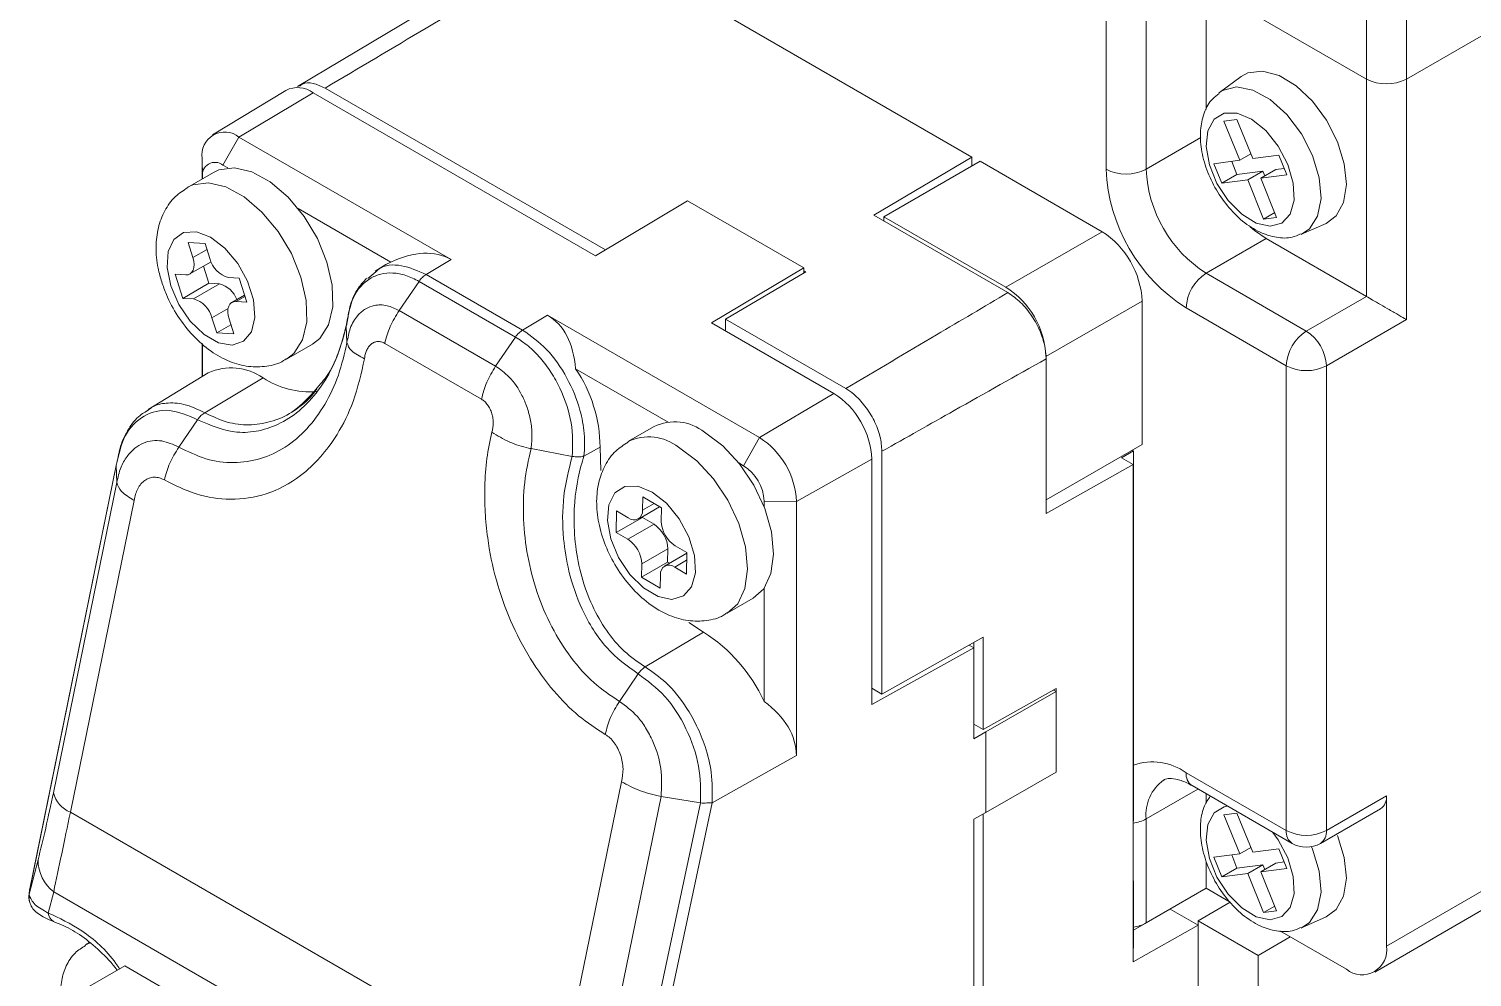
# Model space of a CAD drawing. Header units: inches. Extents: x 0.2 to 16.3, y 0.2 to 11.5.
# Drawn here: x 13.971 to 14.473, y 9.607 to 9.937 of the extents above; entities that cross this region are included whole.
import ezdxf

# ---------------------------------------------------------------- set-up
doc = ezdxf.new("R2010")
doc.units = ezdxf.units.IN
doc.header["$MEASUREMENT"] = 0

msp = doc.modelspace()

# ---------------------------------------------------------------- linework, layer by layer
at = {"color": 7, "linetype": 'Continuous', "lineweight": 18}
for p, q in [((14.4359789175, 9.9194217814), (14.4359789175, 10.0158636096)), ((14.4498983423, 10.0158636096), (14.4498983423, 9.9194217814)), ((14.1448721336, 9.9648067106), (14.0645216797, 9.9167956473)), ((14.4498983423, 9.9194217814), (14.5097518691, 9.9539744869)), ((14.4359789175, 9.9194217814), (14.3803012182, 9.9515638331)), ((14.3803012182, 9.9088678962), (14.3803012182, 9.9515638331)), ((14.2988725829, 9.8922689633), (14.2083963216, 9.9444997972)), ((14.3455026561, 9.888074922), (14.3455026561, 9.9395105637)), ((14.3594220809, 9.9395105637), (14.3594220809, 9.888074922)), ((14.3924922766, 9.920304684), (14.3849417965, 9.9147937095)), ((14.4359789175, 9.8438756827), (14.4359789175, 9.9194217814)), ((14.4498983423, 9.9194217814), (14.4498983423, 9.8358388637)), ((14.0604224802, 9.9154988793), (14.0349924136, 9.9000844612)), ((14.0698980445, 9.9146398914), (14.0441462605, 9.899254638)), ((14.1680299896, 9.8579895254), (14.0698980445, 9.9146398914)), ((14.1714989347, 9.8600620265), (14.0740729322, 9.9163048605)), ((14.3909604759, 9.9053787556), (14.3864500661, 9.9047920351)), ((14.3864500661, 9.9047920351), (14.3919759177, 9.8911851192)), ((14.3964863275, 9.8917718398), (14.3909604759, 9.9053787556)), ((14.0441462606, 9.899254638), (14.0385793386, 9.8894992576)), ((14.0441462605, 9.899254638), (14.1178544356, 9.8567038143)), ((14.0313566353, 9.8918689443), (14.0314546544, 9.8853849279)), ((14.0313566352, 9.8918689443), (14.0313566352, 9.8847346857)), ((14.2647699921, 9.8721008102), (14.2988725829, 9.8922689633)), ((14.2988725829, 9.8891962367), (14.2988725829, 9.8922689633)), ((14.3958227473, 9.8934058467), (14.3919759177, 9.8911851192)), ((14.4055071472, 9.8929452808), (14.3964863275, 9.8917718398)), ((14.408270073, 9.8861418229), (14.4055071472, 9.8929452808)), ((14.0352757538, 9.8869971447), (14.0262281277, 9.8817740613)), ((14.0385793386, 9.8894992576), (14.0402306733, 9.8885459624)), ((14.301726065, 9.8908435169), (14.2683194454, 9.8715582859)), ((14.301726065, 9.8908435169), (14.3441107136, 9.86637538)), ((14.3919759177, 9.8911851192), (14.3829550979, 9.8900116782)), ((14.3829550979, 9.8900116782), (14.3857180237, 9.8832082202)), ((14.3891569005, 9.8908184175), (14.3910074052, 9.8862617152)), ((14.3910074052, 9.8862617152), (14.4000282249, 9.8874351562)), ((14.3947388434, 9.8843816613), (14.4000282249, 9.8874351562)), ((14.3992492533, 9.8849683818), (14.4045386347, 9.8880218767)), ((14.4000282249, 9.8874351562), (14.4006918051, 9.8858011493)), ((14.4045386347, 9.8880218767), (14.4073576518, 9.8883885785)), ((14.0314546544, 9.8853849279), (14.0314546544, 9.8847912709)), ((14.3857180237, 9.8832082202), (14.3910074052, 9.8862617152)), ((14.3857180237, 9.8832082202), (14.3947388434, 9.8843816613)), ((14.3947388434, 9.8843816613), (14.400264695, 9.8707747455)), ((14.3992492533, 9.8849683818), (14.408270073, 9.8861418229)), ((14.4047751049, 9.871361466), (14.3992492533, 9.8849683818)), ((14.2000446667, 9.8771165078), (14.1680299896, 9.8579895254)), ((14.2404109987, 9.8538135203), (14.2000446667, 9.8771165078)), ((14.0647668537, 9.8743815269), (14.0969794269, 9.8557856043)), ((14.3114010736, 9.8451812599), (14.2647699921, 9.8721008102)), ((14.4041115247, 9.8729954729), (14.400264695, 9.8707747455)), ((14.2683194454, 9.8700517544), (14.2683194454, 9.8715582859)), ((14.310704094, 9.8470901491), (14.2683194454, 9.8715582859)), ((14.400264695, 9.8707747455), (14.4047751049, 9.871361466)), ((14.4134126354, 9.8654754263), (14.4219608743, 9.8692580445)), ((14.0323939839, 9.8622464459), (14.0264646778, 9.8626058948)), ((14.0264646778, 9.8626058948), (14.0281227379, 9.8573693772)), ((14.034052044, 9.8570099283), (14.0323939839, 9.8622464459)), ((14.310704094, 9.8470901491), (14.3441107136, 9.86637538)), ((14.3803012182, 9.8519111956), (14.4011803554, 9.863964465)), ((14.4011803554, 9.863964465), (14.4359789175, 9.8438756827)), ((14.1091890186, 9.8515267114), (14.1178544356, 9.8567038143)), ((14.0219596142, 9.8515797984), (14.0246125104, 9.8432013702)), ((14.0256654305, 9.8513551428), (14.0219596142, 9.8515797984)), ((14.0271203603, 9.8516720918), (14.0344659932, 9.8559126354)), ((14.0317800784, 9.8543620898), (14.0336601366, 9.8484244536)), ((14.091661112, 9.8524096953), (14.0889678063, 9.8500823674)), ((14.0952332369, 9.8549239098), (14.0914904364, 9.8526552138)), ((14.0952332369, 9.8549239098), (14.0969794269, 9.8557856043)), ((14.2083963216, 9.8346865379), (14.2404109987, 9.8538135203)), ((14.2411069699, 9.8524129873), (14.2132681202, 9.8359491889)), ((14.2404109987, 9.8538135203), (14.2404109987, 9.8520013924)), ((14.2404109987, 9.852814763), (14.2411069699, 9.8524129873)), ((14.3803012182, 9.8519111956), (14.4150997802, 9.8318224133)), ((14.0336601366, 9.8484244536), (14.0246125104, 9.8432013702)), ((14.0283183267, 9.8429767146), (14.0373659529, 9.848199798)), ((14.0336601366, 9.8484244536), (14.0373659529, 9.848199798)), ((14.044194512, 9.8502318649), (14.0404886957, 9.8504565204)), ((14.0468474082, 9.8418534367), (14.044194512, 9.8502318649)), ((14.1067175307, 9.849106783), (14.0998193842, 9.8390018991)), ((14.1067175307, 9.849106783), (14.1402538592, 9.8297466727)), ((14.1091890186, 9.8515267114), (14.1427251913, 9.832166691)), ((14.0246125104, 9.8432013702), (14.0283183267, 9.8429767146)), ((14.0460745702, 9.8442942286), (14.0416866621, 9.8417611432)), ((14.0431415919, 9.8420780922), (14.0468474082, 9.8418534367)), ((14.3246235189, 9.8229809981), (14.3580301384, 9.8422662291)), ((14.3580301384, 9.7924379512), (14.3580301384, 9.8422662291)), ((14.4150997802, 9.8318224133), (14.4359789175, 9.8438756827)), ((14.0998193842, 9.8390018991), (14.133352723, 9.8196435146)), ((14.1427251913, 9.832166691), (14.1513906083, 9.8373437939)), ((14.1513906083, 9.8373437939), (14.2250987834, 9.7947929702)), ((14.4081400678, 9.8197678378), (14.3733415058, 9.8398566201)), ((14.0347549784, 9.8364233067), (14.0364130386, 9.8311867891)), ((14.0413298009, 9.8340251756), (14.0364130386, 9.8311867891)), ((14.0423423446, 9.8308273402), (14.0406842845, 9.8360638578)), ((14.0814465289, 9.8335732008), (14.0816868088, 9.8278801481)), ((14.2083963216, 9.8346865379), (14.2508505673, 9.8101782236)), ((14.2132681202, 9.8359491889), (14.2132681202, 9.8318741084)), ((14.2550273345, 9.8118421076), (14.2132681202, 9.8359491889)), ((14.4498983423, 9.8358388637), (14.4220594926, 9.8197678378)), ((14.0313566352, 9.8275472205), (14.0313566353, 9.8160183757)), ((14.0314546544, 9.8274614421), (14.0314546544, 9.8160777899)), ((14.0364130386, 9.8311867891), (14.0423423446, 9.8308273402)), ((14.060674147, 9.8221053405), (14.0697217732, 9.8273284239)), ((14.094811188, 9.8275611643), (14.1284179554, 9.8081604051)), ((14.1333527326, 9.8196435287), (14.1402538611, 9.8297466755)), ((14.3246817414, 9.7683706008), (14.3246817414, 9.8221784685)), ((14.0334519923, 9.817288475), (14.0125524333, 9.8046202212)), ((14.1933443467, 9.8001553204), (14.161131773, 9.8187512433)), ((14.4081400678, 9.6582277756), (14.4081400678, 9.8197678378)), ((14.4220594926, 9.8197678378), (14.4220594926, 9.6582277756)), ((14.0322260567, 9.8034500187), (14.0524987635, 9.8155618289)), ((14.2508505673, 9.8101782236), (14.2250987834, 9.7947929702)), ((14.0115116566, 9.8036506784), (14.0126617202, 9.804448976)), ((14.0297577644, 9.8010280618), (14.0232423146, 9.7914998377)), ((14.1883894269, 9.7986065027), (14.1793418008, 9.7933834193)), ((14.1640269582, 9.7883654084), (14.1696258927, 9.79148166)), ((14.1696258927, 9.79148166), (14.1699604291, 9.7833785198)), ((14.2250987834, 9.7947929702), (14.2195318614, 9.7850375899)), ((14.3580301384, 9.7924379512), (14.3246817414, 9.7731863314)), ((14.1456490918, 9.790955317), (14.1599596407, 9.7882486674)), ((14.2640896916, 9.7872473876), (14.2378884086, 9.7726406895)), ((14.2640896916, 9.7020236376), (14.2640896916, 9.7872473876)), ((14.2676193023, 9.7056110264), (14.2676193023, 9.7900321798)), ((14.3550251673, 9.7902277272), (14.3508493398, 9.7878170733)), ((14.3508493398, 9.7878170733), (14.3549741474, 9.7854358726)), ((14.3550251673, 9.7902277272), (14.3546133353, 9.7904654727)), ((14.3550251673, 9.6615899504), (14.3550251673, 9.7902277272)), ((13.9714145632, 9.6376604259), (14.001471279, 9.7850747065)), ((14.0015539205, 9.7856347002), (13.9714329942, 9.6378996095)), ((14.0017073141, 9.779234035), (14.0014712617, 9.7850746783)), ((14.2195318614, 9.7850375899), (14.2178805265, 9.7859908852)), ((14.3549741474, 9.7854358726), (14.3246817414, 9.7683706008)), ((14.3549741474, 9.6126042797), (14.3549741474, 9.7854358726)), ((14.0017073183, 9.779234044), (13.9796293142, 9.6713357714)), ((13.9855338459, 9.6645989374), (14.0077089111, 9.7729661617)), ((14.1844561303, 9.7742132789), (14.1843939866, 9.7695615586)), ((14.1909511009, 9.7703489941), (14.1844561303, 9.7742132789)), ((14.2378884086, 9.7726406895), (14.2266565458, 9.7726972747)), ((14.2266565458, 9.7726972747), (14.2266565458, 9.7707903741)), ((14.2378884086, 9.7726406895), (14.2378884086, 9.6842356803)), ((14.1753888295, 9.7692928858), (14.1752893995, 9.7618501333)), ((14.1843370257, 9.7670732166), (14.1752893995, 9.7618501333)), ((14.1794481861, 9.7668777078), (14.1753888295, 9.7692928858)), ((14.1829673606, 9.7664929001), (14.1903089009, 9.7707310811)), ((14.1843398579, 9.7672852259), (14.1843370257, 9.7670732166)), ((14.1843370257, 9.7670732166), (14.1883963822, 9.7646580386)), ((14.1908889571, 9.7656972737), (14.1909511009, 9.7703489941)), ((14.1752893995, 9.7618501333), (14.1793487561, 9.7594349552)), ((14.1793487561, 9.7594349552), (14.1883963822, 9.7646580386)), ((14.1997449691, 9.7548018177), (14.1956856125, 9.7572169957)), ((14.1931308939, 9.7515260403), (14.1840832677, 9.7463029569)), ((14.1931930376, 9.7561777606), (14.1841454115, 9.7509546772)), ((14.1997421368, 9.7545898084), (14.192067008, 9.7501590509)), ((14.1931930376, 9.7561777606), (14.1931308939, 9.7515260403)), ((14.1931308939, 9.7515260403), (14.1937730939, 9.7511439533)), ((14.1996455391, 9.7473590652), (14.1997449691, 9.7548018177)), ((14.1841454115, 9.7509546772), (14.1840832677, 9.7463029569)), ((14.1840832677, 9.7463029569), (14.1905782383, 9.7424386721)), ((14.1905782383, 9.7424386721), (14.1906403821, 9.7470903924)), ((14.1955861825, 9.7497742432), (14.1996455391, 9.7473590652)), ((14.2266565458, 9.7424568992), (14.2266565458, 9.7031024162)), ((14.2137878201, 9.7337146985), (14.2228354463, 9.7389377819)), ((14.2056124366, 9.7271711869), (14.1853396449, 9.7150593255)), ((14.2004848906, 9.73055479), (14.2056124366, 9.7271711869)), ((14.2994956648, 9.7217617689), (14.2640896916, 9.7020236376)), ((14.2676193023, 9.7056110264), (14.3028430301, 9.7254543656)), ((14.2979115937, 9.7226762336), (14.2994956648, 9.7217617689)), ((14.2994956648, 9.6900967019), (14.2994956648, 9.7217617689)), ((14.2995685542, 9.7236096848), (14.2995685542, 9.6948759316)), ((14.3028430301, 9.7254543656), (14.3028430301, 9.6933070896)), ((14.1828704126, 9.7126380274), (14.1763566588, 9.7031086427)), ((14.2640896916, 9.7076486272), (14.2676193023, 9.7056110264)), ((14.3028430301, 9.6933070896), (14.3282041142, 9.7075942939)), ((14.3281033751, 9.7065274253), (14.3037443816, 9.6924652777)), ((14.3281033751, 9.7065274253), (14.327217804, 9.7070386546)), ((14.3281033751, 9.6785535444), (14.3281033751, 9.7065274253)), ((14.3282041142, 9.7075942939), (14.3282041142, 9.6789774675)), ((14.2995685542, 9.6948759316), (14.2994956648, 9.6948338534)), ((14.2994956648, 9.6900967019), (14.3037443816, 9.6924652777)), ((14.2995685542, 9.6951974043), (14.3028430301, 9.6933070896)), ((14.3037443816, 9.6644913968), (14.3037443816, 9.6924652777)), ((14.2378884086, 9.6842356803), (14.2085689255, 9.6678906472)), ((14.3037443816, 9.6644913968), (14.3281033751, 9.6785535444)), ((14.3281033751, 9.679035623), (14.3282041142, 9.6789774675)), ((14.3282041142, 9.6789774675), (14.3281033751, 9.678920716)), ((14.3733415058, 9.6783165579), (14.4081400678, 9.6582277756)), ((14.1771287862, 9.6751560273), (14.1549551395, 9.5667941064)), ((14.3753803583, 9.6738102114), (14.4101789203, 9.6537214291)), ((14.1908227187, 9.6700598589), (14.1687356472, 9.5621670091)), ((14.2045399877, 9.667845602), (14.1734270197, 9.521041119)), ((14.2085689255, 9.6678906472), (14.1774286615, 9.521057333)), ((14.2045399821, 9.6678455732), (14.1908227147, 9.6700598395)), ((14.3803012182, 9.6677633257), (14.3803012182, 9.6709694594)), ((14.4220594926, 9.6582277756), (14.4429386299, 9.670281045)), ((14.4429386299, 9.670281045), (14.4429386299, 9.6180417214)), ((14.1549551395, 9.5667941064), (13.9855338459, 9.6645989374)), ((14.3037443816, 9.6644913968), (14.2994956648, 9.6621228211)), ((14.2994956648, 9.4212182062), (14.2994956648, 9.6621228211)), ((14.2995685542, 9.6621634555), (14.2995685542, 9.4259974358)), ((14.3028430301, 9.6639889112), (14.3028430301, 9.4233034392)), ((14.3549741474, 9.6615604972), (14.3550251673, 9.6615899504)), ((14.3594220809, 9.6622403077), (14.3594220809, 9.6260746221)), ((14.3909604759, 9.6642741852), (14.3864500661, 9.6636874647)), ((14.3864500661, 9.6636874647), (14.3919759177, 9.6500805488)), ((14.3964863275, 9.6506672693), (14.3909604759, 9.6642741852)), ((14.4200206401, 9.6537214291), (14.4408997774, 9.6657746985)), ((14.4429386299, 9.6180417214), (14.5097518691, 9.6566121834)), ((14.3958227473, 9.6523012763), (14.3919759177, 9.6500805488)), ((14.4055071472, 9.6518407104), (14.3964863275, 9.6506672693)), ((14.408270073, 9.6450372525), (14.4055071472, 9.6518407104)), ((13.9743172337, 9.648038855), (13.9712301578, 9.6360474969)), ((14.3803012182, 9.6381278915), (14.3803012182, 9.647494375)), ((14.3919759177, 9.6500805488), (14.3829550979, 9.6489071077)), ((14.3829550979, 9.6489071077), (14.3857180237, 9.6421036498)), ((14.3891569005, 9.649713847), (14.3910074052, 9.6451571447)), ((14.3910074052, 9.6451571447), (14.4000282249, 9.6463305858)), ((14.3947388434, 9.6432770909), (14.4000282249, 9.6463305858)), ((14.3992492533, 9.6438638114), (14.4045386347, 9.6469173063)), ((14.4000282249, 9.6463305858), (14.4006918051, 9.6446965788)), ((14.4045386347, 9.6469173063), (14.4073576518, 9.6472840081)), ((14.4388609249, 9.6090290284), (14.505674164, 9.6475994903)), ((14.3857180237, 9.6421036498), (14.3910074052, 9.6451571447)), ((14.3857180237, 9.6421036498), (14.3947388434, 9.6432770909)), ((14.3947388434, 9.6432770909), (14.400264695, 9.629670175)), ((14.3992492533, 9.6438638114), (14.408270073, 9.6450372525)), ((14.4047751049, 9.6302568955), (14.3992492533, 9.6438638114)), ((13.9712301578, 9.6360474969), (13.9712379015, 9.6358285023)), ((13.9797474725, 9.6368680539), (13.9778584483, 9.6295303769)), ((14.1544808466, 9.5359966241), (13.9797474725, 9.6368680539)), ((14.3550251673, 9.640711598), (14.3549741474, 9.6406821449)), ((14.3550251673, 9.6173961343), (14.3550251673, 9.640711598)), ((14.3594220809, 9.6260746221), (14.3803012182, 9.6381278915)), ((14.3803012182, 9.6381278915), (14.3886613136, 9.6333017111)), ((14.3550251673, 9.6235348734), (14.3678035394, 9.6309116707)), ((14.3775173332, 9.6253040169), (14.3678035394, 9.6309116707)), ((14.3775173332, 9.626874858), (14.3886557446, 9.633304926)), ((14.4041115247, 9.6318909025), (14.400264695, 9.629670175)), ((14.3622348645, 9.6276969431), (14.3622335961, 9.6276976753)), ((14.3775173332, 9.626874858), (14.3983964704, 9.6148215887)), ((14.3775173332, 9.6172306752), (14.3775173332, 9.626874858)), ((14.400264695, 9.629670175), (14.4047751049, 9.6302568955)), ((14.4134126354, 9.6243708559), (14.4219608743, 9.6281534741)), ((14.2994956648, 9.6209360453), (14.2994956648, 9.6169102953)), ((14.3775173332, 9.6253040169), (14.3549741474, 9.6126042797)), ((14.3775173332, 9.5618131467), (14.3775173332, 9.6253040169)), ((14.3983964704, 9.6148215887), (14.4095348818, 9.6212516567)), ((14.4059419946, 9.6233257863), (14.4290192051, 9.6100035963)), ((13.9921755691, 9.6192531276), (13.9907826556, 9.6184490157)), ((14.3550251673, 9.6173961343), (14.3549741474, 9.6173666812)), ((14.0044767479, 9.6111263498), (13.9902317051, 9.6029028617)), ((14.0524391426, 9.5834382487), (14.0044767479, 9.6111263498)), ((14.3983964704, 9.5617785832), (14.3983964704, 9.6148215887))]:
    msp.add_line(p, q, dxfattribs=at)
at = {"color": 8, "linetype": 'Continuous', "lineweight": 18}
for p, q in [((14.3594220809, 9.888074922), (14.3784733692, 9.8990729966)), ((14.0281227379, 9.8573693772), (14.0330395002, 9.8602077637)), ((14.0462145684, 9.8438520838), (14.0431415919, 9.8420780922)), ((14.0403541168, 9.8396556205), (14.0347549784, 9.8364233067)), ((14.1843939866, 9.7695615586), (14.1883937136, 9.7718705518)), ((14.1997096047, 9.7521546442), (14.1955861825, 9.7497742432)), ((14.3594220809, 9.6622403077), (14.3774221359, 9.6726315182)), ((13.9907550828, 9.6184330268), (13.9923762328, 9.619156587))]:
    msp.add_line(p, q, dxfattribs=at)
at = {"color": 7, "linetype": 'Continuous', "lineweight": 18, "flags": 128}
for points in [[(14.4259443172, 9.8976247143), (14.4221504642, 9.9050970404), (14.4172215722, 9.9117763744), (14.4115569507, 9.9171215964), (14.4056155136, 9.9206996682), (14.399878601, 9.9222207157), (14.3948109832, 9.9215615128), (14.3924922766, 9.920304684)], [(14.4086754955, 9.8897759925), (14.4053694982, 9.8960817899), (14.4010061879, 9.9015201171), (14.3960583972, 9.905501647), (14.3910622958, 9.9075949189), (14.3865592889, 9.9075730945), (14.3830373472, 9.9054385386), (14.3808781277, 9.9014225637), (14.3803156153, 9.8959603628), (14.3814107669, 9.8896438501), (14.384044906, 9.883157518), (14.3879325827, 9.877204261), (14.3926525068, 9.8724292069), (14.3976932013, 9.869349807), (14.4025084289, 9.8682997621), (14.4065763848, 9.8693928606), (14.409456243, 9.8725106486), (14.410835926, 9.8773152652), (14.4105659239, 9.8832860558), (14.4086754955, 9.8897759925)], [(14.4219608743, 9.8692580445), (14.425456927, 9.8718419602), (14.4280417927, 9.8765291456), (14.4290143389, 9.8827377398), (14.4282957759, 9.8899647594), (14.4259443172, 9.8976247143)], [(14.0697217732, 9.8273284239), (14.0722317455, 9.8292790738), (14.0752557639, 9.8339929887), (14.0767289302, 9.8402858868), (14.0765508508, 9.8477289176), (14.0747336613, 9.8558148508), (14.0714012003, 9.8639926435), (14.0667805695, 9.8717049925), (14.0611866572, 9.8784263141), (14.0550006793, 9.8836985613), (14.0486442, 9.8871624391), (14.0425504028, 9.88858189), (14.0371345699, 9.8878601808), (14.0352757538, 9.8869971447)], [(14.3955665424, 9.8680930949), (14.3971070378, 9.8667792168), (14.4011803554, 9.863964465)], [(14.0204272897, 9.84756389), (14.0232149887, 9.8411054432), (14.0272151376, 9.8352550542), (14.0319942584, 9.8306467035), (14.0370344591, 9.8277797773), (14.0417895557, 9.8269649515), (14.0457442599, 9.8282905253), (14.0484700179, 9.831612852), (14.0496714517, 9.8365719061), (14.0492183673, 9.8426302971), (14.0471598633, 9.8491315043), (14.0437190106, 9.8553710211), (14.039268679, 9.8606726989), (14.034291131, 9.8644620188), (14.0293257612, 9.8663283491), (14.0249106443, 9.866069444), (14.0215242269, 9.8637133598), (14.0195334798, 9.8595154149), (14.0191541313, 9.8539305217), (14.0204272897, 9.84756389)], [(14.0256654305, 9.8513551428), (14.0264947622, 9.8514232909), (14.0272157612, 9.8517303038), (14.0278007198, 9.8522643832), (14.0282271585, 9.8530050048), (14.0284786894, 9.8539237068), (14.0285456463, 9.854985184), (14.0284254563, 9.8561486446), (14.0281227379, 9.8573693772)], [(14.0431415919, 9.8420780922), (14.0423122602, 9.8420099441), (14.0415912613, 9.8417029312), (14.0410063027, 9.8411688518), (14.040579864, 9.8404282302), (14.0403283331, 9.8395095282), (14.0402613761, 9.838448051), (14.0403815662, 9.8372845905), (14.0406842845, 9.8360638578)], [(14.2228354463, 9.7389377819), (14.2265190409, 9.7422673482), (14.2290421569, 9.7475511225), (14.2299685762, 9.7542810742), (14.2292351648, 9.7619985682), (14.2268919035, 9.7701776702), (14.2230984817, 9.7782609877), (14.2181134149, 9.7856976561), (14.212276427, 9.7919808787), (14.2059852992, 9.7966824643)], [(14.1877515551, 9.7758696065), (14.1827678459, 9.7778766249), (14.1782988012, 9.7777650271), (14.1748287113, 9.7755469065), (14.1727336144, 9.7714626307), (14.1722405466, 9.7659547946), (14.1734029396, 9.7596202575), (14.1760948301, 9.7531454648), (14.1800245098, 9.7472320609), (14.1847661371, 9.7425208548), (14.189805883, 9.7395223787), (14.1945976129, 9.7385615641), (14.1986220686, 9.7397425302), (14.2014431377, 9.7429373009), (14.2027551136, 9.7477996733), (14.2024158235, 9.7538027338), (14.2004620347, 9.7602959578), (14.1971054704, 9.7665757036), (14.1927098666, 9.7719614634), (14.1877515551, 9.7758696065)], [(14.4219608743, 9.6281534741), (14.425456927, 9.6307373898), (14.4280417927, 9.6354245752), (14.4290143389, 9.6416331693), (14.4282957759, 9.6488601889), (14.4259443172, 9.6565201438)], [(13.9796421873, 9.6265774169), (13.9796652521, 9.6265640585), (13.9801491295, 9.6263445702)]]:
    msp.add_lwpolyline(points, dxfattribs=at)
at = {"color": 8, "linetype": 'Continuous', "lineweight": 18, "flags": 128}
for points in [[(14.3847385872, 9.9146412455), (14.3859592696, 9.9154420817), (14.3908376899, 9.9166851869), (14.3965355333, 9.9156144237), (14.4025465214, 9.9123249342), (14.4083365515, 9.9071090039), (14.413391154, 9.9004300912), (14.4172612054, 9.8928816467)], [(14.4172612054, 9.8928816467), (14.4196028345, 9.8851343829), (14.4202079774, 9.8778766781), (14.4190228644, 9.8717534113), (14.4161527981, 9.8673086616), (14.4132580876, 9.8654086475)], [(14.0262960731, 9.8818129772), (14.0280869438, 9.8826370974), (14.0335027766, 9.8833588066), (14.0395965738, 9.8819393557), (14.0459530531, 9.8784754779), (14.052139031, 9.8732032307), (14.0577329433, 9.8664819091), (14.0623535742, 9.8587695601), (14.0656860352, 9.8505917674), (14.0675032246, 9.8425058342), (14.0676813041, 9.8350628034), (14.0662081377, 9.8287699053), (14.0631841194, 9.8240559904), (14.0606714766, 9.8221037994)], [(14.1969376731, 9.7914593809), (14.2032288009, 9.7867577953), (14.2090657887, 9.7804745727), (14.2140508556, 9.7730379043), (14.2178442774, 9.7649545868), (14.2201875387, 9.7567754849), (14.22092095, 9.7490579908), (14.2199945308, 9.7423280391), (14.2174714148, 9.7370442648), (14.2137844405, 9.7337127482)], [(14.3877157452, 9.6666891441), (14.3865592889, 9.666468524), (14.3830373472, 9.6643339682), (14.3808781277, 9.6603179932), (14.3803156153, 9.6548557923), (14.3814107669, 9.6485392797), (14.384044906, 9.6420529475), (14.3879325827, 9.6360996905), (14.3926525068, 9.6313246365), (14.3976932013, 9.6282452366), (14.4025084289, 9.6271951916), (14.4065763848, 9.6282882902), (14.409456243, 9.6314060782), (14.410835926, 9.6362106948), (14.4105659239, 9.6421814854), (14.4086754955, 9.648671422), (14.4086754955, 9.648671422)], [(14.4086754955, 9.648671422), (14.4053694982, 9.6549772195), (14.4035094257, 9.6575716464)], [(14.4169288107, 9.6525744494), (14.4172612054, 9.6517770763), (14.4196028345, 9.6440298124), (14.4202079774, 9.6367721077), (14.4190228644, 9.6306488409), (14.4161527981, 9.6262040912), (14.4132580876, 9.6243040771)], [(13.9714329942, 9.6378996095), (13.9714310047, 9.6378895776), (13.9714145627, 9.6376604236)]]:
    msp.add_lwpolyline(points, dxfattribs=at)
at = {"color": 7, "linetype": 'Continuous', "lineweight": 18}
for centre, radius, start, end in [((14.4429386299, 9.9328539771), 0.0151281683849731, 242.6096722366, 297.3903277634), ((14.0644776312, 9.907539226), 0.008933103089583, 52.6430821754, 116.9971713324), ((14.03915359, 9.8931337358), 0.0078988734562053, 50.7967147643, 189.2140369904), ((14.0357980843, 9.8860895021), 0.0044002054744065, 50.7967144953, 189.2140372202), ((14.4059442349, 9.8908253492), 0.0605041262823669, 182.6054784857, 237.39452166), ((14.3524623685, 9.9015071177), 0.0151281683849368, 242.6096722366, 297.3903277634), ((14.404753265, 9.8901377424), 0.045378094711788, 182.6054784857, 237.39452166), ((14.327809349, 9.8408910155), 0.0302520631411852, 2.6054784857, 57.39452166), ((14.0427458324, 9.8591111355), 0.008944105800246, 193.5872888424, 255.3827769098), ((14.3884519005, 9.8391690133), 0.0151260315706008, 122.60547834, 177.3945215143), ((14.035229512, 9.8397893784), 0.0086775305852355, 19.904569002, 75.7470153428), ((14.2944027295, 9.8216057845), 0.0302520631411799, 2.6054784857, 57.39452166), ((14.02606119, 9.8343220995), 0.0089441058002316, 13.5872888424, 75.3827769098), ((14.4232504625, 9.819080231), 0.0151260315705918, 122.60547834, 177.3945215143), ((14.4069490979, 9.819080231), 0.0151260315705936, 2.6054784857, 57.39452166), ((14.0414612721, 9.7997229295), 0.0193053606731985, 55.1289119596, 114.5113415491), ((14.1207677242, 9.791220673), 0.0488588654741955, 0.3060555157, 34.2962054689), ((14.4150997802, 9.8332000336), 0.0151281683849431, 242.6096722366, 297.3903277634), ((14.0689239089, 9.840982824), 0.0302656966049338, 237.1324790779, 274.0186993172), ((14.2353459186, 9.7859393865), 0.0287735183063116, 2.6054784847, 57.3945216614), ((14.1956475848, 9.7835627783), 0.0167031284486832, 51.7635016673, 115.7559524733), ((14.2101205535, 9.771377098), 0.0277965904436995, 2.6054784857, 57.39452166), ((14.2111879766, 9.7719933689), 0.0154845766575293, 2.6054784789, 57.3945216729), ((14.1814110867, 9.7691594606), 0.0030098794995391, 229.295909284, 7.6772503753), ((14.1826142614, 9.7557908352), 0.0105858499269458, 2.0946955681, 56.8924566418), ((14.2014677334, 9.7660841992), 0.0105858499269308, 182.0946955681, 236.8924566419), ((14.1735666352, 9.7505677518), 0.0105858499269331, 2.0946955681, 56.8924566418), ((14.193623282, 9.7474924903), 0.0030098794995402, 49.2959092841, 187.6772503752), ((14.1755484675, 9.6796511208), 0.0562316540670672, 24.6483512783, 57.6801649564), ((13.9893111538, 9.6738655229), 0.0100068806988, 194.6433350466, 247.8228776097), ((14.4382566854, 9.6696849424), 0.0047197396363431, 304.0563508784, 7.255829515), ((14.4150997802, 9.6716599714), 0.0151281683849541, 242.6096722366, 297.3903277634), ((14.4150997802, 9.6622455321), 0.0098425196850401, 240.0026882664, 299.9973117337), ((13.9883563106, 9.6479581441), 0.0140393089173137, 179.6706093048, 232.1790964605), ((14.3531873662, 9.6374280237), 0.0129526597604966, 278.1569954399, 298.7733671574), ((14.434452914, 9.6166652018), 0.0085966377446568, 230.7967147643, 9.2140369905)]:
    msp.add_arc(centre, radius, start, end, dxfattribs=at)
at = {"color": 8, "linetype": 'Continuous', "lineweight": 18}
for centre, radius, start, end in [((14.1866035909, 9.7783514016), 0.0166916858342107, 51.7484242483, 115.8994546065), ((14.3616054034, 9.6617190391), 0.0203276592439304, 54.7358766233, 108.887348238), ((14.3781643591, 9.6777842081), 0.0048521449796799, 173.701152477, 234.9866671296), ((14.3742211806, 9.6636922647), 0.0148701556560748, 125.892397442, 185.6034227192), ((14.3531453269, 9.673714749), 0.0130790077772372, 278.0379329889, 298.6795609062), ((14.4129629212, 9.6576954259), 0.0048521449796708, 173.7011524769, 234.9866671297), ((14.4172366393, 9.6576954259), 0.0048521449796728, 305.0133328703, 6.2988475231), ((13.9819167374, 9.6299665764), 0.0040816639356054, 186.1348041476, 236.1334463181)]:
    msp.add_arc(centre, radius, start, end, dxfattribs=at)
at = {"color": 7, "linetype": 'Continuous', "lineweight": 18}
for centre, major_axis, ratio, start_param, end_param in [((14.0947397289, 9.8161979913), (0.02301106253999663, 0.04056513482723467), 0.5822649098, 6.278787826922199, 6.987560931566065), ((14.1282759016, 9.7968379709), (0.02301106253998775, 0.04056513482721692), 0.5822649098, 5.570014725539722, 6.278787826346178), ((14.1858254857, 9.6844979688), (0.05206240998301759, -0.0003968620655143696), 0.5823122269, 0.0044388286097486, 0.6737266976668379)]:
    msp.add_ellipse(centre, major_axis=major_axis, ratio=ratio, start_param=start_param, end_param=end_param, dxfattribs=at)
for points, knots in [([(14.15410953937999, 9.963638330430225), (14.13915191181325, 9.954812677366695), (14.1124420920409, 9.939052717998251), (14.08579675311366, 9.923255541994182), (14.0740729321697, 9.916304860548632)], [0, 0, 0, 0, 0.5600048107485791, 1, 1, 1, 1]), ([(14.0740729321697, 9.916304860548632), (14.07267024564553, 9.916940268618482), (14.06986486741153, 9.918211087107252), (14.06673722844841, 9.918201918623755), (14.06551031910025, 9.917192202286545), (14.06518282939343, 9.916922686280538)], [0, 0, 0, 0, 0.4229908575615334, 0.8459832788990707, 1, 1, 1, 1]), ([(14.38483798861903, 9.914386550576921), (14.38400449036557, 9.91379738665367), (14.38172113081757, 9.91218337838922), (14.37950087096644, 9.907935064516606), (14.37813649064491, 9.902339655645791), (14.37829557599468, 9.895814930017488), (14.37998818165532, 9.888736416296748), (14.38316161862601, 9.881652817582331), (14.38755837441487, 9.875172665873816), (14.3929168545515, 9.869764269111894), (14.39875055411667, 9.86598963501659), (14.40458536215203, 9.864195825778456), (14.40953117677063, 9.864001248788789), (14.41213734065972, 9.86515793595383), (14.41309897038228, 9.865584733655336)], [0, 0, 0, 0, 0.0463632796290091, 0.1270117085159732, 0.2104976886787644, 0.3008615932633502, 0.3959431135243834, 0.4913419121831883, 0.5868397215397396, 0.6833849945425061, 0.7822151217905863, 0.870444852833095, 0.9521963753897511, 1, 1, 1, 1]), ([(14.02640783016234, 9.881688447157), (14.02488122700717, 9.88073170508805), (14.02157958673071, 9.87866252414975), (14.01811947225043, 9.873678341790209), (14.01586166107774, 9.867728132534424), (14.01510480331612, 9.860980639293377), (14.0156849974724, 9.854582795703704), (14.01683281115458, 9.850502052478383), (14.0172765251046, 9.84892454671794)], [0, 0, 0, 0, 0.1486293827813041, 0.321446182521599, 0.4941544195347664, 0.6771123910998507, 0.8751803201304602, 1, 1, 1, 1]), ([(14.08144659515544, 9.833573193413047), (14.0820542246972, 9.837123064398712), (14.08326892942421, 9.844219567728903), (14.08834770256154, 9.849681477511293), (14.09338115636179, 9.851824741166748), (14.09763201833929, 9.852197756862928), (14.10212981413044, 9.851399399338835), (14.10518608334305, 9.849872093594717), (14.10671752553925, 9.849106787824732)], [0, 0, 0, 0, 0.249328004245362, 0.4984285399617424, 0.6237338185038177, 0.7489200255393798, 0.8741882861878826, 1, 1, 1, 1]), ([(14.0172765251046, 9.84892454671794), (14.01778931952083, 9.847460363786094), (14.01922291012313, 9.84336702964536), (14.02273852164684, 9.836896740524553), (14.02801604100564, 9.830100145776978), (14.03416614380902, 9.824693439695704), (14.04072291042589, 9.821057333907083), (14.04734444811907, 9.819240371698418), (14.05372376883562, 9.819437596197858), (14.05833753873753, 9.82051697163867), (14.0602772283543, 9.82199877184889), (14.06058196941646, 9.822231574749967)], [0, 0, 0, 0, 0.0767879367602762, 0.2146717300829829, 0.3538205922512094, 0.4964079643085429, 0.6284936430922174, 0.7513659284194459, 0.8667433852228971, 0.9790642987536785, 1, 1, 1, 1]), ([(14.08851706812602, 9.850211421448844), (14.08734593693968, 9.84890947771572), (14.08487883509251, 9.846166806504884), (14.08255375682226, 9.840774224061276), (14.08199539684807, 9.83660739566182), (14.08174720800309, 9.834755256584067)], [0, 0, 0, 0, 0.3342178372718292, 0.7040624084683909, 0.9999999999999999, 0.9999999999999999, 0.9999999999999999, 0.9999999999999999]), ([(14.25502733454026, 9.811842107612321), (14.26554095526686, 9.818070970769899), (14.28431515161338, 9.829193865819764), (14.30312486887614, 9.840296251891656), (14.31140107356532, 9.845181259910945)], [0, 0, 0, 0, 0.5600037696709624, 1, 1, 1, 1]), ([(14.31140107356532, 9.845181259910945), (14.31289420922604, 9.844149767732317), (14.31588048589727, 9.842086779679303), (14.31986046632669, 9.837145057780356), (14.32286379979156, 9.83151976403312), (14.32445505272432, 9.826289148852092), (14.32461734196413, 9.823346261882035), (14.324681741413, 9.822178468507634)], [0, 0, 0, 0, 0.2147024642664312, 0.429405697794093, 0.6440907504461428, 0.8587684584064653, 1, 1, 1, 1]), ([(14.43597891747189, 9.843875682671154), (14.4366850737079, 9.843468016991583), (14.43820621715565, 9.842589857250548), (14.44106644558201, 9.840938505186244), (14.44424227866349, 9.839104849596286), (14.4473963956979, 9.837283636117895), (14.4490704429793, 9.836316941860428), (14.4498983422984, 9.83583886365653)], [0, 0, 0, 0, 0.1467541848852409, 0.3161257458068844, 0.5102477616355647, 0.7577932540055364, 1, 1, 1, 1]), ([(14.09981939330627, 9.839001890626601), (14.09841886725629, 9.839659605200204), (14.09547862788506, 9.841040399427026), (14.09146916886926, 9.84098547635374), (14.08800749397992, 9.839673341421761), (14.08503984356881, 9.837137126109765), (14.08265740446216, 9.833167218090333), (14.08199535406354, 9.829560232440592), (14.08168697658478, 9.827880129018059)], [0, 0, 0, 0, 0.1677364026818556, 0.3521428074532394, 0.4871716689222984, 0.6389737181600598, 0.8318370100009622, 0.9999999999999999, 0.9999999999999999, 0.9999999999999999, 0.9999999999999999]), ([(14.02975776431106, 9.801028061852259), (14.03430683857743, 9.799082997513331), (14.04136848684893, 9.796063622708107), (14.05123310741378, 9.796916235440127), (14.05889013592078, 9.799581026380078), (14.06621853076939, 9.804647687272208), (14.07275505115041, 9.812112363583028), (14.07823207574444, 9.821783510069546), (14.08036017565603, 9.829588605844279), (14.08144659303521, 9.833573189298082)], [0, 0, 0, 0, 0.2085135494047093, 0.3236810963112224, 0.4455326697376837, 0.5742536841040463, 0.7096409193976824, 0.8517686365906549, 1, 1, 1, 1]), ([(14.08175263904806, 9.83489689725664), (14.0808923541318, 9.831495378964302), (14.07917391111562, 9.824700751692113), (14.07583385480143, 9.817486775014405), (14.07322462188558, 9.814283774319332), (14.07253135190223, 9.813432740965785)], [0, 0, 0, 0, 0.4240033084004753, 0.8469583859793441, 1, 1, 1, 1]), ([(14.08164847544159, 9.834183663085852), (14.08161033345534, 9.834137484575628), (14.08146014445596, 9.833955650724691), (14.08145238322476, 9.833736605680436), (14.08144659303521, 9.833573189298082)], [0, 0, 0, 0, 0.2539599199398183, 0.9999999999999999, 0.9999999999999999, 0.9999999999999999, 0.9999999999999999]), ([(14.164026951073, 9.78836540448693), (14.16414647602904, 9.789749660837188), (14.16434398969385, 9.79203712911034), (14.1642367875839, 9.794754594816016), (14.16393068651211, 9.798621630586844), (14.16268032939532, 9.80544559626832), (14.15845009071458, 9.81581956558365), (14.15137314697219, 9.826008779401908), (14.14557936511734, 9.830134333938132), (14.14272519346072, 9.832166692269892)], [0, 0, 0, 0, 0.0900460126715826, 0.1488000377035166, 0.1656098952149198, 0.3230053417901899, 0.545075389860423, 0.7758919889140691, 1, 1, 1, 1]), ([(14.08168680690136, 9.82788014841728), (14.08080604445622, 9.824006640948436), (14.0790334181775, 9.81621080318543), (14.07418959465591, 9.806091165224743), (14.06796020321905, 9.797536314370435), (14.0603547089624, 9.791119578998249), (14.05171034966965, 9.787041996431451), (14.04234407942552, 9.785723781931011), (14.03264368831259, 9.786871145457946), (14.02636718038866, 9.78996133460618), (14.02324231473741, 9.79149983755116)], [0, 0, 0, 0, 0.1235842423499834, 0.2487261767722682, 0.3737983311947594, 0.4992066960000141, 0.6244383742608908, 0.7497957759439772, 0.8754315942838188, 0.9999999999999999, 0.9999999999999999, 0.9999999999999999, 0.9999999999999999]), ([(14.08168697658478, 9.827880129018059), (14.08201021906431, 9.826882662858031), (14.08265653613297, 9.824888248616546), (14.08608348131223, 9.823110445443158), (14.08779650880203, 9.822221774761786)], [0, 0, 0, 0, 0.5001298823885427, 1, 1, 1, 1]), ([(14.08779650879896, 9.822221774761466), (14.08785099910263, 9.82272300388692), (14.08796335205724, 9.823756482678377), (14.08845909161355, 9.825149135282938), (14.08915746758954, 9.826389781830821), (14.09007425854694, 9.82734867425883), (14.09115624113513, 9.827987639490058), (14.09235289311242, 9.828233915169811), (14.0936025537445, 9.828151844144909), (14.09441138738551, 9.827756553584146), (14.09481118801211, 9.827561164315117)], [0, 0, 0, 0, 0.1178196516101278, 0.2429310368686497, 0.3710619411628249, 0.4991614178783603, 0.6247731906569348, 0.7525967072316143, 0.8777103393616914, 1, 1, 1, 1]), ([(14.14025386684828, 9.829746670179413), (14.14175723246722, 9.828760055772241), (14.14475798799302, 9.826790748641054), (14.14896472247939, 9.822566486014074), (14.15269304389256, 9.817588200836418), (14.15680394325279, 9.810162932704566), (14.16034444756169, 9.799723984144414), (14.16008792921929, 9.792074373015916), (14.15995964024447, 9.788248678680421)], [0, 0, 0, 0, 0.1257608750075931, 0.2510218644448775, 0.3762377703645165, 0.5016162148643069, 0.7507502026353948, 1, 1, 1, 1]), ([(14.0182147244743, 9.780070358463554), (14.02187373279287, 9.778248382160895), (14.02946948690794, 9.774466132219489), (14.04158981773337, 9.772837576602592), (14.05406567487788, 9.77465832992537), (14.06715068720476, 9.781607797856564), (14.07728292760574, 9.793149583287155), (14.08445400861463, 9.807532263693785), (14.08663901838232, 9.81713487353535), (14.08779650879896, 9.822221774761466)], [0, 0, 0, 0, 0.1215867966615922, 0.2524026541279586, 0.3929700445026777, 0.5431841747574339, 0.7413846104649651, 0.8630006879563834, 1, 1, 1, 1]), ([(14.324681741413, 9.822178468507634), (14.31402998999555, 9.816192384274988), (14.29500917463303, 9.805503043295142), (14.27598836410179, 9.794759350885142), (14.26761930228246, 9.790032179779603)], [0, 0, 0, 0, 0.5600049847724322, 1, 1, 1, 1]), ([(14.1456490922919, 9.790955322123255), (14.14582550538282, 9.792573073842066), (14.14616615064834, 9.795696875261468), (14.1455898561464, 9.800645706167087), (14.1443913927003, 9.805268285457036), (14.14212976587686, 9.810595891288628), (14.13847529904229, 9.81601186899294), (14.13497512146485, 9.818493344521789), (14.13335274672296, 9.819643538513823)], [0, 0, 0, 0, 0.1558574523915524, 0.30095330781859, 0.4379235548183474, 0.5671246223510927, 0.7993570144528573, 0.9999999999999999, 0.9999999999999999, 0.9999999999999999, 0.9999999999999999]), ([(14.07121190946951, 9.811730800351247), (14.07048767473903, 9.810733711860216), (14.06796346453105, 9.807258511291412), (14.06468488723688, 9.805102614047708), (14.06234698419223, 9.80356527688046)], [0, 0, 0, 0, 0.2869153797857618, 1, 1, 1, 1]), ([(14.26761930228246, 9.790032179779603), (14.26748011326244, 9.791747330569233), (14.26720173470784, 9.79517763848932), (14.2650307335762, 9.800788526164885), (14.26183554394511, 9.805921363095203), (14.25829507485306, 9.80970747958096), (14.25595566635184, 9.811235681483648), (14.25502733454026, 9.811842107612321)], [0, 0, 0, 0, 0.2147016451124424, 0.4294040839659378, 0.644088861798335, 0.8587661660994269, 1, 1, 1, 1]), ([(14.1284179554296, 9.808160405064354), (14.12879911418219, 9.807903249885875), (14.12957970369499, 9.807376612010922), (14.13059126881871, 9.806167730407319), (14.13144868896435, 9.804734932013435), (14.13206648515438, 9.803127142777257), (14.13244469912222, 9.80141334716911), (14.13254179898563, 9.799718908963714), (14.1324269181544, 9.798092393959523), (14.13213515247416, 9.797159254845564), (14.13199164901443, 9.796700295138073)], [0, 0, 0, 0, 0.12068309785599, 0.2471515081816572, 0.3720558767463559, 0.5002568575388007, 0.6256554211525547, 0.7564594856664355, 0.8802158418302746, 1, 1, 1, 1]), ([(14.00147052289637, 9.785074799852348), (14.0023172561748, 9.788817895298763), (14.00401008164002, 9.79630125216197), (14.0108401327605, 9.802996440438395), (14.01981648352395, 9.805309739633847), (14.02644087467778, 9.802456635936258), (14.02975776328201, 9.801028062815883)], [0, 0, 0, 0, 0.2498049538312958, 0.4994207715184846, 0.7493557521127231, 1, 1, 1, 1]), ([(14.01150455631539, 9.803664875214615), (14.01091233269856, 9.803308979347205), (14.00864784190697, 9.801948137105162), (14.00569913124074, 9.797952851741135), (14.00286167797459, 9.792339334310508), (14.00208819973076, 9.787940276292122), (14.00173263289784, 9.785918035666844)], [0, 0, 0, 0, 0.1109579494621036, 0.4242709133370685, 0.7353381693675385, 1, 1, 1, 1]), ([(14.03222605667924, 9.803450018683826), (14.03178287359468, 9.803142622660404), (14.03089161910267, 9.80252444002608), (14.03013709537046, 9.80152867508963), (14.02975776431106, 9.801028061852259)], [0, 0, 0, 0, 0.4972576166864813, 1, 1, 1, 1]), ([(14.13199164901443, 9.796700295138073), (14.13136496747142, 9.793675244891826), (14.13009904597482, 9.787564523780452), (14.12946249349351, 9.778147072123417), (14.12958649742193, 9.768882719506639), (14.13064651348963, 9.757985884386652), (14.13326304278007, 9.745191612797369), (14.13830300792148, 9.73093367763518), (14.14507756526525, 9.717853729542027), (14.15318754833252, 9.706747044229834), (14.16198757413833, 9.697723029436393), (14.16831045271541, 9.693637347501257), (14.17144014546979, 9.691615020329664)], [0, 0, 0, 0, 0.0807068765281224, 0.1630310818291811, 0.2357266138129385, 0.3080867305719185, 0.4272912535921233, 0.5459604115967492, 0.6679656103072933, 0.7842967542855189, 0.8932314013340682, 1, 1, 1, 1]), ([(14.14564909326264, 9.790955283793295), (14.14536026678494, 9.791015853639895), (14.14284000128242, 9.791544378919484), (14.13772694522447, 9.793166519948771), (14.13397742779642, 9.79547662390276), (14.13199140124918, 9.796700228771266)], [0, 0, 0, 0, 0.0573832291674001, 0.5007192347617337, 0.9999999999999999, 0.9999999999999999, 0.9999999999999999, 0.9999999999999999]), ([(14.02324230435688, 9.791499847218487), (14.02126901174791, 9.792385456363677), (14.01704760909, 9.794280012083581), (14.01173862945026, 9.793520933771857), (14.00778879713321, 9.791204559176474), (14.00508534945359, 9.788298589633545), (14.00285463218816, 9.784341956636093), (14.00209855302627, 9.780974464447588), (14.00170777431747, 9.779233979699884)], [0, 0, 0, 0, 0.2045900103867227, 0.4376729582340006, 0.5664262738881245, 0.7023818102205143, 0.8461763558890031, 1, 1, 1, 1]), ([(14.01821473254762, 9.780070396839326), (14.01874254673181, 9.78202359912849), (14.01980395826043, 9.785951404575021), (14.02209203342279, 9.789643660516159), (14.02324230435688, 9.791499847218487)], [0, 0, 0, 0, 0.4972757219651192, 1, 1, 1, 1]), ([(14.17938139061518, 9.793207032095951), (14.17788621346613, 9.792260825359545), (14.1746218788906, 9.790195026422468), (14.17119948766399, 9.785223034299511), (14.16896095627217, 9.779266027244262), (14.16820661540508, 9.772506793851427), (14.1689599754639, 9.765058602573378), (14.1713122969914, 9.7572291631896), (14.17516156731986, 9.749578715281269), (14.1802838668073, 9.742644660608654), (14.18652017097331, 9.736822629675379), (14.19328044639349, 9.732862009942208), (14.20017187609391, 9.73089046932421), (14.20656852808163, 9.730999647177072), (14.21127644212346, 9.73206036204027), (14.2133010565143, 9.733579347439104), (14.21367813663057, 9.733862255233003)], [0, 0, 0, 0, 0.0580380884490881, 0.1267112321388072, 0.1953951492128923, 0.2681912126205013, 0.3469952977832022, 0.4298169011757387, 0.5130571273753598, 0.5969664359777272, 0.6827532637606459, 0.772131004458275, 0.8466256320444838, 0.9165136127934767, 0.9844508382744364, 0.9999999999999999, 0.9999999999999999, 0.9999999999999999, 0.9999999999999999]), ([(14.17635665918638, 9.7031086423482), (14.17333495949904, 9.705124240807017), (14.16727302612513, 9.709167800667405), (14.15931882575221, 9.718176563767269), (14.15262530080526, 9.728803596835135), (14.14754324015903, 9.740774874819184), (14.14420304385296, 9.753516909266345), (14.142794536028, 9.76648597283969), (14.14305277637068, 9.77925461426901), (14.14478735265529, 9.787071727786142), (14.14564909326264, 9.790955283793295)], [0, 0, 0, 0, 0.1246908142031252, 0.2501464361938474, 0.3754263753632499, 0.5008374675443504, 0.6259945355999094, 0.7513067662665361, 0.8764487557092161, 1, 1, 1, 1]), ([(14.15995963973441, 9.788248683038557), (14.15881555531559, 9.783754784716967), (14.15649766959906, 9.774650261868983), (14.15652081742352, 9.760830192321446), (14.15870824941846, 9.747358884359524), (14.16334317952239, 9.73405776259243), (14.17143238651056, 9.720947089019266), (14.17907414508316, 9.715395795216098), (14.18287041283104, 9.712638027167854)], [0, 0, 0, 0, 0.1655334258924281, 0.3353664792331167, 0.4635802432905839, 0.6241974327221258, 0.8133090502439799, 1, 1, 1, 1]), ([(14.16402694666111, 9.788365407366374), (14.16359346038435, 9.788266274394948), (14.16281827633036, 9.788088999351205), (14.16156566011897, 9.788079321303504), (14.16063786276308, 9.788144203623679), (14.16014213095896, 9.788220570492157), (14.15995963973441, 9.788248683038557)], [0, 0, 0, 0, 0.375096822640146, 0.6707688136817934, 0.8788017999776142, 0.9999999999999999, 0.9999999999999999, 0.9999999999999999, 0.9999999999999999]), ([(14.18533964486658, 9.715059325532534), (14.18284261909834, 9.71676265811869), (14.17792615505783, 9.720116397401389), (14.17169933291669, 9.727562071862618), (14.16666774646562, 9.736372978921713), (14.16182443405499, 9.749647022799369), (14.15974239525307, 9.766680962313314), (14.1617178081559, 9.780767569185228), (14.16367692279441, 9.7872136969904), (14.16402695107258, 9.788365404487328)], [0, 0, 0, 0, 0.12653056277394, 0.2491295723959391, 0.3707812789838837, 0.4989707850491462, 0.7486865404547705, 0.9550986880519547, 1, 1, 1, 1]), ([(14.00170731828211, 9.779234043982447), (14.00202874437324, 9.778163020815738), (14.00267103734133, 9.776022837838612), (14.00603059485035, 9.773984462204131), (14.0077089111008, 9.772966161745613)], [0, 0, 0, 0, 0.5004353263972573, 1, 1, 1, 1]), ([(14.00770891110031, 9.772966161745481), (14.00803446301273, 9.774395963514744), (14.00852923457059, 9.77656896641171), (14.01000880064627, 9.778732175486379), (14.01137126973262, 9.779998308507293), (14.01295266274635, 9.780810393839483), (14.01468507582947, 9.781091900917994), (14.01647815580503, 9.780921174513034), (14.0176419568366, 9.78035098076626), (14.0182147244743, 9.780070358463554)], [0, 0, 0, 0, 0.245571856035835, 0.3732184181413798, 0.499285024702515, 0.6254010783552424, 0.7517774602296453, 0.8778366457219657, 1, 1, 1, 1]), ([(14.18287041283104, 9.712638027167854), (14.18324926280333, 9.713138894130593), (14.1840028297761, 9.714135163969493), (14.1848956721141, 9.714752400122059), (14.1853396448662, 9.71505932556867)], [0, 0, 0, 0, 0.50274227240724, 1, 1, 1, 1]), ([(14.1828704126519, 9.712638027339935), (14.18608801348758, 9.710296131600595), (14.19251749920234, 9.70561650041871), (14.19996898783156, 9.693832462456331), (14.2046476987217, 9.680491900964077), (14.20457592013631, 9.672063415316204), (14.20453999660461, 9.667845152032717)], [0, 0, 0, 0, 0.2502244770363496, 0.500004438941908, 0.7497637173232362, 0.9999999999999999, 0.9999999999999999, 0.9999999999999999, 0.9999999999999999]), ([(14.18533964486677, 9.715059325532485), (14.18779839415775, 9.713375991998953), (14.19296500649203, 9.709838774182971), (14.19901165557336, 9.702326796153208), (14.20342198476955, 9.694578714621976), (14.20650288225134, 9.686919776395243), (14.20879356895938, 9.677641314057702), (14.20864883090274, 9.67135894666813), (14.20856892552717, 9.667890647194064)], [0, 0, 0, 0, 0.1800610272522714, 0.3783653452347357, 0.5057387378584998, 0.6399103495590488, 0.8012057131019397, 1, 1, 1, 1]), ([(14.17635665662527, 9.703108644731511), (14.17522376473908, 9.701242420680444), (14.17297025047505, 9.697530184261227), (14.171948325812, 9.693579571796882), (14.17144014547156, 9.691615020338574)], [0, 0, 0, 0, 0.5027223054563164, 1, 1, 1, 1]), ([(14.19082270619702, 9.670060287166088), (14.19099170706188, 9.673245988605848), (14.1913234618415, 9.679499635176985), (14.18875490949229, 9.687947901833912), (14.18563315047672, 9.693889480981479), (14.18188003181218, 9.69909325866648), (14.1785260589886, 9.701531531512803), (14.17635665662527, 9.703108644731511)], [0, 0, 0, 0, 0.256011753583731, 0.5025602854645339, 0.6382364322669388, 0.7660056356780081, 1, 1, 1, 1]), ([(14.17144014546979, 9.691615020329664), (14.17199314754587, 9.691245870019184), (14.17311989716261, 9.690493720996884), (14.17459639211752, 9.688782122404097), (14.17586215295906, 9.686769545076347), (14.17681156441457, 9.684498941814487), (14.17742534031445, 9.682091933941924), (14.17780236133934, 9.67885496779563), (14.17739616711026, 9.676624350720466), (14.17712878616257, 9.675156027281067)], [0, 0, 0, 0, 0.121784158046338, 0.248136958864956, 0.3738724682526375, 0.5005869380521385, 0.6260295480236908, 0.7538306388878245, 1, 1, 1, 1]), ([(14.36553576698993, 9.675690624287096), (14.36561981037107, 9.675760618477835), (14.3661077737706, 9.676167011019333), (14.36729571347748, 9.67637761802191), (14.37042592594409, 9.676101836485952), (14.37341658304403, 9.674917762543853), (14.37513704160884, 9.67394743975022), (14.37538035826116, 9.673810211398056)], [0, 0, 0, 0, 0.0670977486640595, 0.3895755393428423, 0.6739959489641302, 0.9538947255325511, 1, 1, 1, 1]), ([(13.97431723368464, 9.64803885499871), (13.97519886018693, 9.651571145496815), (13.97694758397074, 9.65857751428152), (13.97874036919852, 9.667106640368896), (13.97962931416042, 9.671335771414428)], [0, 0, 0, 0, 0.5041542354742551, 1, 1, 1, 1]), ([(14.17712878616381, 9.6751560272814), (14.1791320845894, 9.67405428797776), (14.18314961199553, 9.671844797973558), (14.18826038157378, 9.670655917344925), (14.19082271884164, 9.670059859726766)], [0, 0, 0, 0, 0.4986396415207705, 1, 1, 1, 1]), ([(14.20453998773064, 9.667845601989791), (14.20491563024173, 9.667796746749884), (14.20566714498162, 9.667699006393493), (14.2067643304714, 9.667816927793657), (14.20763698281024, 9.667852841816824), (14.20820002512574, 9.667816850967084), (14.2084701071903, 9.667870886045302), (14.20856891376446, 9.667890654188632)], [0, 0, 0, 0, 0.2498863948189962, 0.4999256033580697, 0.7479590504688649, 0.9077935707727978, 1, 1, 1, 1]), ([(14.38172376148466, 9.670148242664322), (14.38099818485416, 9.669073131393501), (14.37924203409597, 9.666470983813207), (14.37818371659097, 9.66119461838018), (14.37828174307823, 9.654722212686712), (14.37999198136549, 9.647628589973795), (14.38316059829247, 9.64054912144397), (14.38755865113919, 9.634067858316405), (14.39291677779481, 9.62865976444423), (14.39875057249246, 9.624885048832091), (14.40458535779121, 9.623091259076446), (14.4095311773329, 9.622896677868285), (14.41213734081127, 9.624053365385267), (14.41309897038228, 9.624480163216633)], [0, 0, 0, 0, 0.0630827227698696, 0.1526823863438708, 0.2496636451639063, 0.3517079909436564, 0.4540928494375671, 0.5565839691886492, 0.6601992584125447, 0.7662667218972744, 0.8609575215167863, 0.9486957130485352, 1, 1, 1, 1]), ([(13.9855338458774, 9.664598937415926), (13.98451019974945, 9.659622810099656), (13.98244463287316, 9.6495817192617), (13.98065181314466, 9.641130864667204), (13.97974747250355, 9.636868053889076)], [0, 0, 0, 0, 0.4955763668088097, 1, 1, 1, 1]), ([(13.97131619042492, 9.633794762589966), (13.97122930723771, 9.634183382679185), (13.97106230321167, 9.634930375527643), (13.97117573733355, 9.635685312789352), (13.97123015780001, 9.636047496912118)], [0, 0, 0, 0, 0.5202460639631046, 1, 1, 1, 1]), ([(13.97141354166811, 9.637307466810572), (13.97140170293956, 9.637231520006043), (13.97133489349392, 9.636802929732587), (13.97124641815861, 9.636038417827812), (13.97117063108166, 9.635136998235968), (13.97116782696544, 9.634721082145157), (13.97116641656269, 9.634511886394405)], [0, 0, 0, 0, 0.0686139513432681, 0.3872088148010209, 0.6917808306183184, 1, 1, 1, 1]), ([(13.97141456315842, 9.637660425945288), (13.97140201298571, 9.637595106841045), (13.97137662549572, 9.637462974149027), (13.97132782648282, 9.637161101750861), (13.97127752444509, 9.636772301436704), (13.97123506486811, 9.636338930627627), (13.97123180346857, 9.636145234157508), (13.97123015779991, 9.636047496910711)], [0, 0, 0, 0, 0.1057870518464905, 0.2139944829819542, 0.4591085415767769, 0.7270717327441647, 1, 1, 1, 1]), ([(13.97150599012281, 9.637872861696792), (13.97149270952481, 9.637801069262215), (13.97145936807866, 9.637620831626004), (13.97143075659634, 9.637425183924787), (13.97141354166811, 9.637307466810572)], [0, 0, 0, 0, 0.3983209949171427, 1, 1, 1, 1]), ([(13.97191145801649, 9.632177723484412), (13.97173691997273, 9.632493866471421), (13.97133258007532, 9.63322625248984), (13.97110612968218, 9.634496892559241), (13.97119544337396, 9.63539944571665), (13.97123790143056, 9.635828502586548)], [0, 0, 0, 0, 0.2849256580817747, 0.6600670482751919, 1, 1, 1, 1]), ([(13.97123790146783, 9.635828502275185), (13.97167826326339, 9.634680701124603), (13.97250943592422, 9.632514253112891), (13.97614774426587, 9.630484670676726), (13.97785844830863, 9.629530376935621)], [0, 0, 0, 0, 0.5298078441651972, 1, 1, 1, 1]), ([(13.97185536711384, 9.632200600573738), (13.97212377833317, 9.631686317627462), (13.9726538176661, 9.630670748343693), (13.97437766218, 9.629211334850648), (13.97664201248328, 9.627812061465903), (13.97864848460469, 9.626986473281242), (13.9796411260321, 9.626578038483999)], [0, 0, 0, 0, 0.2588375075681064, 0.5111338497190717, 0.7581482503281182, 0.9999999999999999, 0.9999999999999999, 0.9999999999999999, 0.9999999999999999]), ([(13.98017616851043, 9.626335452586252), (13.98119044304524, 9.625958901220068), (13.98417549148622, 9.62485069626174), (13.98953881392249, 9.621726038851447), (13.9958405535478, 9.616368404137653), (14.00006158496123, 9.612154903910488), (14.0018446961656, 9.609609800205284), (14.00184614354361, 9.609607734306572)], [0, 0, 0, 0, 0.1459154730309787, 0.4294347736620105, 0.7138846092297646, 0.9997677558615573, 1, 1, 1, 1]), ([(13.99083871934552, 9.618246205458203), (13.98954918053675, 9.617445427164572), (13.98670087772273, 9.615676687013716), (13.98387899613559, 9.61124596155783), (13.98232612404179, 9.606015839406544), (13.98196661969829, 9.60167723650826), (13.98253725561358, 9.599148051380917), (13.98267462246157, 9.598539210998423)], [0, 0, 0, 0, 0.1978139130064208, 0.4369266913398963, 0.6717148232314645, 0.9209732532305226, 1, 1, 1, 1])]:
    msp.add_open_spline(points, degree=3, knots=knots, dxfattribs=at)
at = {"color": 8, "linetype": 'Continuous', "lineweight": 18}
for points, knots in [([(14.10918901863357, 9.851526711413191), (14.10634200109324, 9.852753386472147), (14.10054644568436, 9.855250477962514), (14.09432226585779, 9.854869943027431), (14.09200031644889, 9.852723291141222), (14.09166111203925, 9.852409695253657)], [0, 0, 0, 0, 0.4519085570169147, 0.9199314878976005, 1, 1, 1, 1]), ([(14.07253135190223, 9.813432740965785), (14.06938750035908, 9.809777883145571), (14.06426542748319, 9.80382326097298), (14.05526889691826, 9.800099599915162), (14.047621909203, 9.798921102750159), (14.03984807283177, 9.79980302280637), (14.03481359143634, 9.802211930410758), (14.03222605700783, 9.803450018482176)], [0, 0, 0, 0, 0.2918467529353579, 0.4754869358846114, 0.6464202887625679, 0.8182733028110907, 1, 1, 1, 1]), ([(14.01266172021847, 9.804448976045729), (14.0131245514124, 9.804796908270541), (14.01491681785814, 9.806144240213818), (14.01909497403043, 9.806988299880823), (14.02520110437917, 9.806800502474347), (14.02980051467267, 9.804606857708903), (14.03222605700783, 9.803450018482273)], [0, 0, 0, 0, 0.090536509861744, 0.3505933715544696, 0.6575292984292195, 1, 1, 1, 1]), ([(13.97785844830862, 9.629530376935621), (13.98171944916587, 9.627729324706678), (13.9896969714466, 9.624008026831747), (13.99862750203276, 9.616303339620183), (14.00222826273318, 9.610723227306128), (14.00264899798681, 9.61007121231122)], [0, 0, 0, 0, 0.4530541910331591, 0.9360914532223935, 1, 1, 1, 1])]:
    msp.add_open_spline(points, degree=3, knots=knots, dxfattribs=at)
at = {"color": 7, "linetype": 'Continuous', "lineweight": 18}
for points in [[(14.10671753071403, 9.849106783013205), (14.10709481870629, 9.84960461621498), (14.10784939469081, 9.850600282618533), (14.10874247731936, 9.85121790181485), (14.10918901863363, 9.851526711413008)], [(14.09481118801222, 9.827561164315147), (14.09533878463116, 9.829527625509588), (14.09639397786905, 9.833460547898472), (14.09867758210532, 9.83715478200613), (14.09981938422345, 9.839001899059957)], [(14.14025386111788, 9.829746675482461), (14.14063112324043, 9.83024452344855), (14.14138564748553, 9.83124021938073), (14.14227867812812, 9.831857867977762), (14.14272519344942, 9.832166692276278)], [(14.12841795542975, 9.808160405064395), (14.12893331647086, 9.810133934174779), (14.12996403855308, 9.814080992395544), (14.13222317431551, 9.817789359269602), (14.13335274219672, 9.81964354270663)]]:
    msp.add_open_spline(points, degree=3, dxfattribs=at)

doc.saveas('drawing.dxf')
